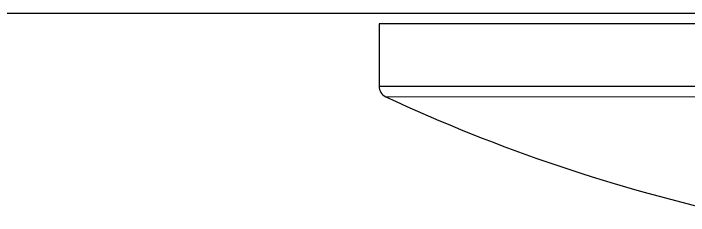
# Model space of a CAD drawing. Header units: millimetres. Extents: x 17655 to 18496, y 1152 to 1747.
# Drawn here: x 17773.08 to 17802.07, y 1479.83 to 1488.52 of the extents above; entities that cross this region are included whole.
import ezdxf

# ---------------------------------------------------------------- set-up
doc = ezdxf.new("R2010")
doc.units = ezdxf.units.MM
doc.layers.add('벽', color=2, linetype='Continuous')

msp = doc.modelspace()

# ---------------------------------------------------------------- linework, layer by layer
for p, q in [((17842.773, 1488.084), (17788.773, 1488.082)), ((17788.773, 1488.082), (17788.773, 1485.399)), ((17788.773, 1485.399), (17842.773, 1485.402)), ((17789.061, 1484.946), (17842.485, 1484.949))]:
    msp.add_line(p, q)
for centre, radius, start, end in [((17789.273, 1485.399), 0.5, 180.0025, 244.9442), ((17819.386, 1549.812), 71.604, 244.94423, 257.76518)]:
    msp.add_arc(centre, radius, start, end)
at = {"layer": '벽'}
msp.add_line((18131.867, 1488.525), (17714.637, 1488.525), dxfattribs=at)

doc.saveas('drawing.dxf')
